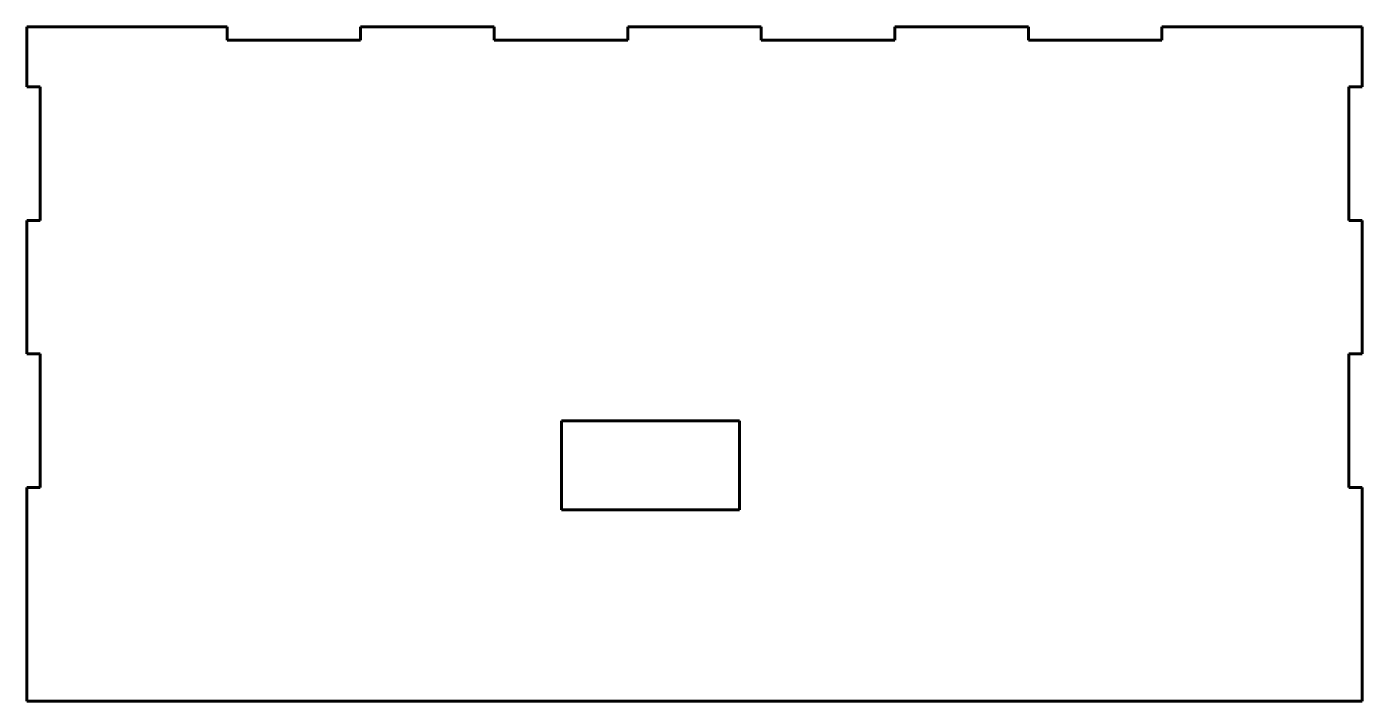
# Model space of a CAD drawing. Header units: millimetres. Extents: x -23 to 277, y 90 to 242.
import ezdxf

# ---------------------------------------------------------------- set-up
doc = ezdxf.new("R2010")
doc.units = ezdxf.units.MM
doc.linetypes.add('K5LT_BASIC', pattern=[0])
doc.layers.add('Системный слой (1)', color=251, linetype='Continuous', true_color=0x6c6c6c)

msp = doc.modelspace()

# ---------------------------------------------------------------- linework, layer by layer
at = {"layer": 'Системный слой (1)', "color": 150, "linetype": 'K5LT_BASIC', "lineweight": 60, "true_color": 0x0080ff}
for p, q in [((22.02, 241.99), (-22.98, 241.99)), ((-22.98, 241.99), (-22.98, 228.49)), ((22.02, 241.99), (22.02, 238.99)), ((82.02, 241.99), (52.02, 241.99)), ((52.02, 238.99), (52.02, 241.99)), ((82.02, 241.99), (82.02, 238.99)), ((142.02, 241.99), (112.02, 241.99)), ((112.02, 238.99), (112.02, 241.99)), ((142.02, 241.99), (142.02, 238.99)), ((202.02, 241.99), (172.02, 241.99)), ((172.02, 238.99), (172.02, 241.99)), ((202.02, 241.99), (202.02, 238.99)), ((277.02, 241.99), (232.02, 241.99)), ((232.02, 238.99), (232.02, 241.99)), ((277.02, 228.49), (277.02, 241.99)), ((22.02, 238.99), (52.02, 238.99)), ((82.02, 238.99), (112.02, 238.99)), ((142.02, 238.99), (172.02, 238.99)), ((202.02, 238.99), (232.02, 238.99)), ((-19.98, 228.49), (-22.98, 228.49)), ((-19.98, 198.49), (-19.98, 228.49)), ((274.02, 228.49), (274.02, 198.49)), ((277.02, 228.49), (274.02, 228.49)), ((-22.98, 198.49), (-22.98, 168.49)), ((-22.98, 198.49), (-19.98, 198.49)), ((274.02, 198.49), (277.02, 198.49)), ((277.02, 168.49), (277.02, 198.49)), ((-19.98, 168.49), (-22.98, 168.49)), ((-19.98, 138.49), (-19.98, 168.49)), ((277.02, 168.49), (274.02, 168.49)), ((274.02, 168.49), (274.02, 138.49)), ((97.12, 153.49), (97.12, 133.49)), ((137.12, 153.49), (97.12, 153.49)), ((137.12, 133.49), (137.12, 153.49)), ((-22.98, 138.49), (-22.98, 90.49)), ((-22.98, 138.49), (-19.98, 138.49)), ((274.02, 138.49), (277.02, 138.49)), ((277.02, 90.49), (277.02, 138.49)), ((97.12, 133.49), (137.12, 133.49)), ((-22.98, 90.49), (277.02, 90.49))]:
    msp.add_line(p, q, dxfattribs=at)

doc.saveas('drawing.dxf')
